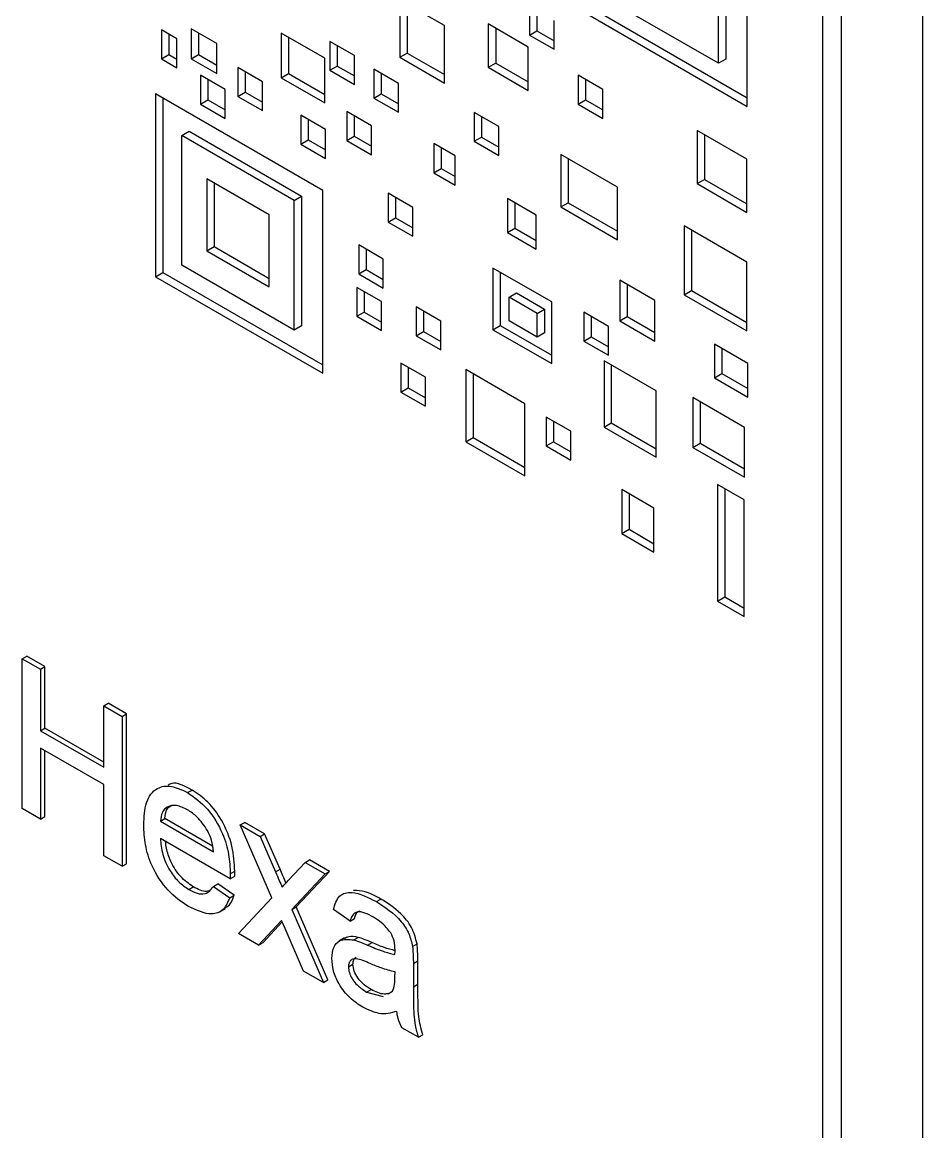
# Model space of a CAD drawing. Extents: x 75 to 2075, y 25 to 1460.
# Drawn here: x 1965 to 1984.79, y 1032.19 to 1056.58 of the extents above; entities that cross this region are included whole.
import ezdxf

# ---------------------------------------------------------------- set-up
doc = ezdxf.new("R2010")
doc.units = 0
doc.header["$LTSCALE"] = 5
doc.linetypes.add('SLD-KATı', pattern=[0])
doc.layers.get('0').update_dxf_attribs({"linetype": 'CONTINUOUS'})

msp = doc.modelspace()

# ---------------------------------------------------------------- linework, layer by layer
at = {"color": 7, "linetype": 'SLD-KATı'}
for p, q in [((1984.792, 520.712), (1984.792, 1064.295)), ((1982.996, 1059.584), (1982.996, 990.528)), ((1982.592, 990.294), (1982.592, 1059.35)), ((1980.934, 1054.733), (1980.934, 1058.75)), ((1980.302, 1055.68), (1980.302, 1058.532)), ((1980.463, 1058.626), (1980.463, 1055.773)), ((1974.277, 1056.509), (1973.296, 1057.075)), ((1973.296, 1057.075), (1973.296, 1055.812)), ((1980.302, 1055.68), (1977.832, 1057.106)), ((1973.458, 1056.982), (1973.458, 1055.905)), ((1976.144, 1056.935), (1976.144, 1056.299)), ((1976.306, 1056.841), (1976.306, 1056.393)), ((1977.257, 1056.855), (1980.934, 1054.733)), ((1977.419, 1056.948), (1980.934, 1054.919)), ((1976.119, 1056.037), (1975.241, 1056.544)), ((1975.241, 1056.544), (1975.241, 1055.592)), ((1976.685, 1055.987), (1976.685, 1056.622)), ((1968.397, 1056.218), (1968.056, 1056.415)), ((1968.056, 1056.415), (1968.056, 1055.779)), ((1968.217, 1056.322), (1968.217, 1055.873)), ((1969.274, 1056.114), (1968.712, 1056.438)), ((1968.712, 1056.438), (1968.712, 1055.778)), ((1968.873, 1056.345), (1968.873, 1055.871)), ((1971.648, 1055.791), (1970.69, 1056.344)), ((1970.69, 1056.344), (1970.69, 1055.361)), ((1974.277, 1055.246), (1974.277, 1056.509)), ((1975.403, 1056.451), (1975.403, 1055.685)), ((1976.144, 1056.299), (1976.306, 1056.393)), ((1976.144, 1056.299), (1976.685, 1055.987)), ((1976.306, 1056.393), (1976.685, 1056.173)), ((1968.397, 1055.582), (1968.397, 1056.218)), ((1969.274, 1055.453), (1969.274, 1056.114)), ((1970.852, 1056.251), (1970.852, 1055.454)), ((1972.3, 1055.85), (1971.759, 1056.162)), ((1971.759, 1056.162), (1971.759, 1055.527)), ((1971.921, 1056.069), (1971.921, 1055.62)), ((1968.056, 1055.779), (1968.217, 1055.873)), ((1968.217, 1055.873), (1968.397, 1055.769)), ((1968.712, 1055.778), (1968.873, 1055.871)), ((1968.873, 1055.871), (1969.274, 1055.64)), ((1972.3, 1055.214), (1972.3, 1055.85)), ((1973.296, 1055.812), (1973.458, 1055.905)), ((1973.296, 1055.812), (1974.277, 1055.246)), ((1973.458, 1055.905), (1974.277, 1055.432)), ((1976.119, 1055.085), (1976.119, 1056.037)), ((1968.056, 1055.779), (1968.397, 1055.582)), ((1968.712, 1055.778), (1969.274, 1055.453)), ((1970.279, 1055.275), (1969.738, 1055.587)), ((1969.738, 1055.587), (1969.738, 1054.952)), ((1971.648, 1054.808), (1971.648, 1055.791)), ((1971.759, 1055.527), (1971.921, 1055.62)), ((1971.921, 1055.62), (1972.3, 1055.401)), ((1975.241, 1055.592), (1975.403, 1055.685)), ((1975.241, 1055.592), (1976.119, 1055.085)), ((1975.403, 1055.685), (1976.119, 1055.271)), ((1980.463, 1055.773), (1980.302, 1055.68)), ((1969.455, 1055.104), (1968.914, 1055.417)), ((1968.914, 1055.417), (1968.914, 1054.781)), ((1969.075, 1055.323), (1969.075, 1054.875)), ((1969.899, 1055.494), (1969.899, 1055.045)), ((1970.69, 1055.361), (1970.852, 1055.454)), ((1970.69, 1055.361), (1971.648, 1054.808)), ((1970.852, 1055.454), (1971.648, 1054.994)), ((1971.759, 1055.527), (1972.3, 1055.214)), ((1973.264, 1055.239), (1972.723, 1055.552)), ((1972.723, 1055.552), (1972.723, 1054.916)), ((1972.885, 1055.459), (1972.885, 1055.01)), ((1977.758, 1055.105), (1977.217, 1055.418)), ((1977.217, 1055.418), (1977.217, 1054.782)), ((1977.379, 1055.324), (1977.379, 1054.875)), ((1969.455, 1054.469), (1969.455, 1055.104)), ((1970.279, 1054.64), (1970.279, 1055.275)), ((1973.264, 1054.604), (1973.264, 1055.239)), ((1977.758, 1054.47), (1977.758, 1055.105)), ((1971.605, 1052.884), (1967.928, 1055.006)), ((1967.928, 1055.006), (1967.928, 1050.989)), ((1968.09, 1054.913), (1968.09, 1051.082)), ((1968.914, 1054.781), (1969.075, 1054.875)), ((1969.075, 1054.875), (1969.455, 1054.655)), ((1969.738, 1054.952), (1969.899, 1055.045)), ((1969.738, 1054.952), (1970.279, 1054.64)), ((1969.899, 1055.045), (1970.279, 1054.826)), ((1972.723, 1054.916), (1972.885, 1055.01)), ((1972.723, 1054.916), (1973.264, 1054.604)), ((1972.885, 1055.01), (1973.264, 1054.791)), ((1977.217, 1054.782), (1977.379, 1054.875)), ((1977.379, 1054.875), (1977.758, 1054.656)), ((1968.914, 1054.781), (1969.455, 1054.469)), ((1972.674, 1054.306), (1972.133, 1054.618)), ((1972.133, 1054.618), (1972.133, 1053.982)), ((1975.473, 1054.288), (1974.932, 1054.6)), ((1974.932, 1054.6), (1974.932, 1053.965)), ((1977.217, 1054.782), (1977.758, 1054.47)), ((1971.663, 1054.225), (1971.122, 1054.537)), ((1971.122, 1054.537), (1971.122, 1053.902)), ((1971.283, 1054.444), (1971.283, 1053.995)), ((1972.294, 1054.525), (1972.294, 1054.076)), ((1975.093, 1054.507), (1975.093, 1054.058)), ((1968.503, 1054.092), (1968.664, 1054.186)), ((1968.664, 1054.186), (1971.135, 1052.76)), ((1971.663, 1053.589), (1971.663, 1054.225)), ((1972.674, 1053.67), (1972.674, 1054.306)), ((1975.473, 1053.652), (1975.473, 1054.288)), ((1980.927, 1053.573), (1979.83, 1054.206)), ((1979.83, 1054.206), (1979.83, 1053.036)), ((1979.992, 1054.113), (1979.992, 1053.129)), ((1968.503, 1051.24), (1968.503, 1054.092)), ((1970.973, 1052.666), (1968.503, 1054.092)), ((1971.122, 1053.902), (1971.283, 1053.995)), ((1971.122, 1053.902), (1971.663, 1053.589)), ((1971.283, 1053.995), (1971.663, 1053.776)), ((1972.133, 1053.982), (1972.294, 1054.076)), ((1972.133, 1053.982), (1972.674, 1053.67)), ((1972.294, 1054.076), (1972.674, 1053.857)), ((1974.509, 1053.648), (1974.044, 1053.916)), ((1974.044, 1053.916), (1974.044, 1053.271)), ((1974.932, 1053.965), (1975.093, 1054.058)), ((1974.932, 1053.965), (1975.473, 1053.652)), ((1975.093, 1054.058), (1975.473, 1053.839)), ((1974.206, 1053.823), (1974.206, 1053.364)), ((1974.509, 1053.002), (1974.509, 1053.648)), ((1978.084, 1052.954), (1976.835, 1053.675)), ((1976.835, 1053.675), (1976.835, 1052.523)), ((1976.997, 1053.582), (1976.997, 1052.616)), ((1980.927, 1052.402), (1980.927, 1053.573)), ((1970.425, 1052.35), (1969.051, 1053.143)), ((1969.051, 1053.143), (1969.051, 1051.556)), ((1974.044, 1053.271), (1974.206, 1053.364)), ((1974.044, 1053.271), (1974.509, 1053.002)), ((1974.206, 1053.364), (1974.509, 1053.189)), ((1979.83, 1053.036), (1979.992, 1053.129)), ((1979.992, 1053.129), (1980.927, 1052.589)), ((1969.213, 1053.05), (1969.213, 1051.65)), ((1971.605, 1048.867), (1971.605, 1052.884)), ((1978.084, 1051.802), (1978.084, 1052.954)), ((1979.83, 1053.036), (1980.927, 1052.402)), ((1970.973, 1052.666), (1971.135, 1052.76)), ((1970.973, 1049.814), (1970.973, 1052.666)), ((1971.135, 1052.76), (1971.135, 1049.907)), ((1973.582, 1052.514), (1973.041, 1052.826)), ((1973.041, 1052.826), (1973.041, 1052.191)), ((1973.202, 1052.733), (1973.202, 1052.284)), ((1976.295, 1052.34), (1975.664, 1052.705)), ((1975.664, 1052.705), (1975.664, 1051.962)), ((1973.582, 1051.878), (1973.582, 1052.514)), ((1975.825, 1052.611), (1975.825, 1052.056)), ((1976.835, 1052.523), (1976.997, 1052.616)), ((1976.835, 1052.523), (1978.084, 1051.802)), ((1976.997, 1052.616), (1978.084, 1051.989)), ((1970.425, 1050.763), (1970.425, 1052.35)), ((1973.041, 1052.191), (1973.202, 1052.284)), ((1973.041, 1052.191), (1973.582, 1051.878)), ((1973.202, 1052.284), (1973.582, 1052.065)), ((1976.295, 1051.598), (1976.295, 1052.34)), ((1975.664, 1051.962), (1975.825, 1052.056)), ((1975.664, 1051.962), (1976.295, 1051.598)), ((1975.825, 1052.056), (1976.295, 1051.784)), ((1980.92, 1051.311), (1979.546, 1052.104)), ((1979.546, 1052.104), (1979.546, 1050.589)), ((1979.707, 1052.011), (1979.707, 1050.683)), ((1972.933, 1051.375), (1972.392, 1051.687)), ((1972.392, 1051.687), (1972.392, 1051.051)), ((1969.051, 1051.556), (1969.213, 1051.65)), ((1969.051, 1051.556), (1970.425, 1050.763)), ((1969.213, 1051.65), (1970.425, 1050.95)), ((1972.554, 1051.594), (1972.554, 1051.145)), ((1970.973, 1049.814), (1968.503, 1051.24)), ((1972.933, 1050.739), (1972.933, 1051.375)), ((1976.635, 1050.434), (1975.343, 1051.179)), ((1975.343, 1051.179), (1975.343, 1049.825)), ((1980.92, 1049.796), (1980.92, 1051.311)), ((1967.928, 1050.989), (1968.09, 1051.082)), ((1967.928, 1050.989), (1971.605, 1048.867)), ((1968.09, 1051.082), (1971.605, 1049.053)), ((1972.392, 1051.051), (1972.554, 1051.145)), ((1972.392, 1051.051), (1972.933, 1050.739)), ((1972.554, 1051.145), (1972.933, 1050.926)), ((1975.505, 1051.086), (1975.505, 1049.918)), ((1972.891, 1050.442), (1972.35, 1050.754)), ((1972.35, 1050.754), (1972.35, 1050.119)), ((1978.901, 1050.467), (1978.129, 1050.913)), ((1978.129, 1050.913), (1978.129, 1050.022)), ((1978.29, 1050.82), (1978.29, 1050.115)), ((1972.511, 1050.661), (1972.511, 1050.212)), ((1972.891, 1049.806), (1972.891, 1050.442)), ((1975.697, 1050.54), (1975.858, 1050.634)), ((1976.316, 1050.183), (1975.697, 1050.54)), ((1975.697, 1050.019), (1975.697, 1050.54)), ((1975.858, 1050.634), (1976.478, 1050.276)), ((1978.901, 1049.576), (1978.901, 1050.467)), ((1979.546, 1050.589), (1979.707, 1050.683)), ((1979.546, 1050.589), (1980.92, 1049.796)), ((1979.707, 1050.683), (1980.92, 1049.983)), ((1972.35, 1050.119), (1972.511, 1050.212)), ((1972.511, 1050.212), (1972.891, 1049.993)), ((1974.197, 1050.014), (1973.656, 1050.327)), ((1973.656, 1050.327), (1973.656, 1049.691)), ((1973.818, 1050.233), (1973.818, 1049.784)), ((1976.316, 1050.183), (1976.478, 1050.276)), ((1976.478, 1050.276), (1976.478, 1049.755)), ((1976.635, 1049.079), (1976.635, 1050.434)), ((1977.883, 1049.898), (1977.342, 1050.21)), ((1977.342, 1050.21), (1977.342, 1049.575)), ((1972.35, 1050.119), (1972.891, 1049.806)), ((1974.197, 1049.379), (1974.197, 1050.014)), ((1976.316, 1049.662), (1975.697, 1050.019)), ((1976.316, 1049.662), (1976.316, 1050.183)), ((1977.503, 1050.117), (1977.503, 1049.668)), ((1978.129, 1050.022), (1978.29, 1050.115)), ((1978.129, 1050.022), (1978.901, 1049.576)), ((1978.29, 1050.115), (1978.901, 1049.763)), ((1971.135, 1049.907), (1970.973, 1049.814)), ((1973.656, 1049.691), (1973.818, 1049.784)), ((1973.818, 1049.784), (1974.197, 1049.565)), ((1975.343, 1049.825), (1975.505, 1049.918)), ((1975.343, 1049.825), (1976.635, 1049.079)), ((1975.505, 1049.918), (1976.635, 1049.266)), ((1976.478, 1049.755), (1976.316, 1049.662)), ((1977.883, 1049.262), (1977.883, 1049.898)), ((1973.656, 1049.691), (1974.197, 1049.379)), ((1977.342, 1049.575), (1977.503, 1049.668)), ((1977.342, 1049.575), (1977.883, 1049.262)), ((1977.503, 1049.668), (1977.883, 1049.449)), ((1980.949, 1049.08), (1980.216, 1049.503)), ((1980.216, 1049.503), (1980.216, 1048.766)), ((1980.377, 1049.41), (1980.377, 1048.859)), ((1973.858, 1048.779), (1973.317, 1049.091)), ((1973.317, 1049.091), (1973.317, 1048.455)), ((1973.478, 1048.998), (1973.478, 1048.549)), ((1978.927, 1048.479), (1977.784, 1049.139)), ((1977.784, 1049.139), (1977.784, 1047.682)), ((1977.945, 1049.046), (1977.945, 1047.775)), ((1980.949, 1048.343), (1980.949, 1049.08)), ((1973.858, 1048.143), (1973.858, 1048.779)), ((1976.047, 1048.194), (1974.744, 1048.946)), ((1974.744, 1048.946), (1974.744, 1047.363)), ((1974.905, 1048.852), (1974.905, 1047.456)), ((1980.216, 1048.766), (1980.377, 1048.859)), ((1980.216, 1048.766), (1980.949, 1048.343)), ((1980.377, 1048.859), (1980.949, 1048.529)), ((1973.317, 1048.455), (1973.478, 1048.549)), ((1973.478, 1048.549), (1973.858, 1048.33)), ((1973.317, 1048.455), (1973.858, 1048.143)), ((1978.927, 1047.022), (1978.927, 1048.479)), ((1980.87, 1047.675), (1979.734, 1048.331)), ((1979.734, 1048.331), (1979.734, 1047.237)), ((1976.047, 1046.611), (1976.047, 1048.194)), ((1979.896, 1048.237), (1979.896, 1047.33)), ((1977.056, 1047.592), (1976.515, 1047.904)), ((1976.515, 1047.904), (1976.515, 1047.269)), ((1976.676, 1047.811), (1976.676, 1047.362)), ((1977.784, 1047.682), (1977.945, 1047.775)), ((1977.945, 1047.775), (1978.927, 1047.208)), ((1977.056, 1046.956), (1977.056, 1047.592)), ((1977.784, 1047.682), (1978.927, 1047.022)), ((1980.87, 1046.581), (1980.87, 1047.675)), ((1974.744, 1047.363), (1974.905, 1047.456)), ((1974.744, 1047.363), (1976.047, 1046.611)), ((1974.905, 1047.456), (1976.047, 1046.797)), ((1976.515, 1047.269), (1976.676, 1047.362)), ((1976.676, 1047.362), (1977.056, 1047.143)), ((1979.734, 1047.237), (1979.896, 1047.33)), ((1979.896, 1047.33), (1980.87, 1046.768)), ((1976.515, 1047.269), (1977.056, 1046.956)), ((1979.734, 1047.237), (1980.87, 1046.581)), ((1978.883, 1045.903), (1978.174, 1046.312)), ((1978.174, 1046.312), (1978.174, 1045.343)), ((1980.867, 1046.086), (1980.282, 1046.423)), ((1980.282, 1046.423), (1980.282, 1043.858)), ((1980.443, 1046.33), (1980.443, 1043.951)), ((1978.335, 1046.219), (1978.335, 1045.437)), ((1980.867, 1043.52), (1980.867, 1046.086)), ((1978.883, 1044.934), (1978.883, 1045.903)), ((1978.174, 1045.343), (1978.335, 1045.437)), ((1978.174, 1045.343), (1978.883, 1044.934)), ((1978.335, 1045.437), (1978.883, 1045.12)), ((1980.282, 1043.858), (1980.443, 1043.951)), ((1980.282, 1043.858), (1980.867, 1043.52)), ((1980.443, 1043.951), (1980.867, 1043.706)), ((1964.995, 1042.593), (1965.094, 1042.65)), ((1965.496, 1042.418), (1965.094, 1042.65)), ((1964.995, 1039.298), (1964.995, 1042.593)), ((1964.995, 1042.593), (1965.398, 1042.361)), ((1965.398, 1042.361), (1965.496, 1042.418)), ((1965.496, 1041.066), (1965.496, 1042.418)), ((1965.398, 1042.361), (1965.398, 1041.009)), ((1966.788, 1041.558), (1966.887, 1041.615)), ((1966.788, 1040.206), (1966.788, 1041.558)), ((1966.788, 1041.558), (1967.191, 1041.326)), ((1967.289, 1041.383), (1966.887, 1041.615)), ((1967.191, 1041.326), (1967.289, 1041.383)), ((1967.191, 1041.326), (1967.191, 1038.031)), ((1967.289, 1038.087), (1967.289, 1041.383)), ((1965.398, 1041.009), (1965.496, 1041.066)), ((1965.398, 1041.009), (1966.788, 1040.206)), ((1966.788, 1040.32), (1965.496, 1041.066)), ((1966.788, 1039.826), (1965.398, 1040.629)), ((1965.398, 1040.629), (1965.398, 1039.065)), ((1965.496, 1039.122), (1965.496, 1040.572)), ((1966.788, 1038.263), (1966.788, 1039.826)), ((1968.63, 1039.65), (1968.729, 1039.707)), ((1965.398, 1039.065), (1964.995, 1039.298)), ((1965.398, 1039.065), (1965.496, 1039.122)), ((1968.032, 1039.023), (1968.131, 1039.08)), ((1968.032, 1039.023), (1969.203, 1038.348)), ((1969.18, 1038.474), (1968.131, 1039.08)), ((1969.788, 1038.939), (1969.887, 1038.996)), ((1970.325, 1038.743), (1969.887, 1038.996)), ((1970.484, 1037.334), (1969.788, 1038.939)), ((1969.788, 1038.939), (1970.227, 1038.686)), ((1970.227, 1038.686), (1970.325, 1038.743)), ((1970.663, 1037.964), (1970.325, 1038.743)), ((1969.567, 1037.757), (1968.032, 1038.643)), ((1970.227, 1038.686), (1970.565, 1037.907)), ((1967.191, 1038.031), (1966.788, 1038.263)), ((1967.191, 1038.031), (1967.289, 1038.087)), ((1970.849, 1037.724), (1971.215, 1038.115)), ((1971.215, 1038.115), (1971.314, 1038.172)), ((1971.215, 1038.115), (1971.653, 1037.863)), ((1971.752, 1037.919), (1971.314, 1038.172)), ((1969.567, 1037.757), (1969.666, 1037.814)), ((1969.569, 1037.864), (1969.667, 1037.921)), ((1970.565, 1037.907), (1970.663, 1037.964)), ((1971.653, 1037.863), (1970.922, 1037.081)), ((1971.02, 1037.138), (1971.752, 1037.919)), ((1971.653, 1037.863), (1971.752, 1037.919)), ((1968.655, 1037.523), (1968.754, 1037.58)), ((1969.199, 1037.589), (1969.297, 1037.646)), ((1969.199, 1037.589), (1969.557, 1037.34)), ((1969.656, 1037.397), (1969.297, 1037.646)), ((1969.557, 1037.34), (1969.656, 1037.397)), ((1969.752, 1036.552), (1970.484, 1037.334)), ((1972.782, 1037.253), (1972.881, 1037.31)), ((1969.334, 1037.028), (1969.457, 1037.099)), ((1970.922, 1037.081), (1971.02, 1037.138)), ((1970.922, 1037.081), (1971.618, 1035.475)), ((1971.716, 1035.532), (1971.02, 1037.138)), ((1972.203, 1036.827), (1971.837, 1037.08)), ((1970.697, 1036.84), (1970.19, 1036.299)), ((1970.289, 1036.356), (1970.711, 1036.807)), ((1970.773, 1036.665), (1970.697, 1036.84)), ((1972.203, 1036.827), (1972.302, 1036.884)), ((1970.19, 1036.299), (1969.752, 1036.552)), ((1971.179, 1035.728), (1970.773, 1036.665)), ((1970.19, 1036.299), (1970.289, 1036.356)), ((1972.082, 1036.457), (1971.959, 1036.385)), ((1972.286, 1036.411), (1972.384, 1036.468)), ((1972.586, 1036.298), (1972.685, 1036.355)), ((1973.576, 1036.267), (1973.674, 1036.324)), ((1972.167, 1035.82), (1972.265, 1035.877)), ((1973.594, 1035.896), (1973.692, 1035.952)), ((1973.594, 1035.896), (1973.594, 1035.38)), ((1973.692, 1035.437), (1973.692, 1035.952)), ((1971.618, 1035.475), (1971.179, 1035.728)), ((1973.189, 1035.586), (1973.191, 1035.707)), ((1971.618, 1035.475), (1971.716, 1035.532)), ((1972.567, 1035.265), (1972.665, 1035.322)), ((1973.594, 1035.38), (1973.692, 1035.437)), ((1972.567, 1035.265), (1972.927, 1035.166)), ((1973.041, 1035.23), (1973.135, 1035.283)), ((1973.703, 1034.271), (1973.337, 1034.482)), ((1973.703, 1034.271), (1973.802, 1034.328))]:
    msp.add_line(p, q, dxfattribs=at)
for points, knots in [([(1967.666, 1038.94), (1967.675, 1039.113), (1967.693, 1039.459), (1967.924, 1039.765), (1968.266, 1039.825), (1968.509, 1039.708), (1968.63, 1039.65)], [0, 0, 0, 0, 0.280748, 0.559775, 0.779666, 1, 1, 1, 1]), ([(1968.729, 1039.707), (1968.565, 1039.795), (1968.365, 1039.904), (1968.23, 1039.829), (1968.205, 1039.815)], [0, 0, 0, 0, 0.816069, 1, 1, 1, 1]), ([(1968.63, 1039.65), (1968.782, 1039.542), (1969.084, 1039.327), (1969.406, 1038.788), (1969.551, 1038.285), (1969.563, 1038.005), (1969.569, 1037.864)], [0, 0, 0, 0, 0.279366, 0.558398, 0.778885, 1, 1, 1, 1]), ([(1969.667, 1037.921), (1969.658, 1038.101), (1969.641, 1038.46), (1969.417, 1039.019), (1969.085, 1039.466), (1968.847, 1039.627), (1968.729, 1039.707)], [0, 0, 0, 0, 0.28074, 0.559739, 0.779679, 1, 1, 1, 1]), ([(1968.628, 1039.271), (1968.547, 1039.31), (1968.384, 1039.388), (1968.187, 1039.356), (1968.062, 1039.227), (1968.042, 1039.091), (1968.032, 1039.023)], [0, 0, 0, 0, 0.28019, 0.559728, 0.779642, 1, 1, 1, 1]), ([(1968.131, 1039.08), (1968.142, 1039.17), (1968.161, 1039.309), (1968.255, 1039.354), (1968.289, 1039.369)], [0, 0, 0, 0, 0.645738, 1, 1, 1, 1]), ([(1969.069, 1038.815), (1968.996, 1038.923), (1968.866, 1039.117), (1968.701, 1039.224), (1968.628, 1039.271)], [0, 0, 0, 0, 0.558512, 1, 1, 1, 1]), ([(1968.65, 1037.146), (1968.495, 1037.251), (1968.188, 1037.461), (1967.843, 1037.996), (1967.685, 1038.512), (1967.673, 1038.797), (1967.666, 1038.94)], [0, 0, 0, 0, 0.279952, 0.558661, 0.778994, 1, 1, 1, 1]), ([(1969.203, 1038.348), (1969.193, 1038.433), (1969.177, 1038.587), (1969.102, 1038.745), (1969.069, 1038.815)], [0, 0, 0, 0, 0.560674, 1, 1, 1, 1]), ([(1968.032, 1038.643), (1968.044, 1038.528), (1968.066, 1038.297), (1968.219, 1037.947), (1968.432, 1037.674), (1968.581, 1037.573), (1968.655, 1037.523)], [0, 0, 0, 0, 0.280633, 0.559687, 0.779661, 1, 1, 1, 1]), ([(1968.754, 1037.58), (1968.659, 1037.647), (1968.469, 1037.781), (1968.261, 1038.111), (1968.166, 1038.387), (1968.152, 1038.527), (1968.147, 1038.577)], [0, 0, 0, 0, 0.310264, 0.620021, 0.864663, 1, 1, 1, 1]), ([(1969.569, 1037.864), (1969.569, 1037.844), (1969.568, 1037.808), (1969.567, 1037.773), (1969.567, 1037.757)], [0, 0, 0, 0, 0.559999, 1, 1, 1, 1]), ([(1969.666, 1037.814), (1969.666, 1037.834), (1969.667, 1037.87), (1969.667, 1037.905), (1969.667, 1037.921)], [0, 0, 0, 0, 0.56, 1, 1, 1, 1]), ([(1970.565, 1037.907), (1970.592, 1037.845), (1970.64, 1037.734), (1970.688, 1037.623), (1970.709, 1037.575)], [0, 0, 0, 0, 0.559998, 1, 1, 1, 1]), ([(1970.793, 1037.664), (1970.771, 1037.715), (1970.728, 1037.815), (1970.684, 1037.915), (1970.663, 1037.964)], [0, 0, 0, 0, 0.511598, 1, 1, 1, 1]), ([(1968.655, 1037.523), (1968.718, 1037.491), (1968.844, 1037.427), (1969.06, 1037.406), (1969.146, 1037.52), (1969.199, 1037.589)], [0, 0, 0, 0, 0.281282, 0.561906, 1, 1, 1, 1]), ([(1969.088, 1037.492), (1969.073, 1037.487), (1968.981, 1037.456), (1968.858, 1037.523), (1968.754, 1037.58)], [0, 0, 0, 0, 0.15741, 1, 1, 1, 1]), ([(1970.709, 1037.575), (1970.735, 1037.603), (1970.782, 1037.652), (1970.828, 1037.702), (1970.849, 1037.724)], [0, 0, 0, 0, 0.56, 1, 1, 1, 1]), ([(1969.557, 1037.34), (1969.516, 1037.244), (1969.434, 1037.052), (1969.115, 1036.929), (1968.826, 1037.064), (1968.65, 1037.146)], [0, 0, 0, 0, 0.280613, 0.560833, 1, 1, 1, 1]), ([(1969.437, 1037.104), (1969.477, 1037.127), (1969.581, 1037.184), (1969.627, 1037.316), (1969.656, 1037.397)], [0, 0, 0, 0, 0.3911714, 1, 1, 1, 1]), ([(1971.837, 1037.08), (1971.871, 1037.192), (1971.938, 1037.415), (1972.299, 1037.498), (1972.599, 1037.346), (1972.782, 1037.253)], [0, 0, 0, 0, 0.28043, 0.559303, 1, 1, 1, 1]), ([(1972.881, 1037.31), (1972.763, 1037.375), (1972.551, 1037.491), (1972.361, 1037.496), (1972.277, 1037.497)], [0, 0, 0, 0, 0.555829, 1, 1, 1, 1]), ([(1973.674, 1036.324), (1973.643, 1036.446), (1973.582, 1036.692), (1973.267, 1037.065), (1973.027, 1037.217), (1972.881, 1037.31)], [0, 0, 0, 0, 0.27907, 0.558776, 1, 1, 1, 1]), ([(1972.717, 1036.911), (1972.654, 1036.944), (1972.53, 1037.012), (1972.357, 1037.048), (1972.251, 1036.96), (1972.219, 1036.871), (1972.203, 1036.827)], [0, 0, 0, 0, 0.280855, 0.559751, 0.7795, 1, 1, 1, 1]), ([(1972.302, 1036.884), (1972.319, 1036.947), (1972.342, 1037.03), (1972.41, 1037.047), (1972.426, 1037.051)], [0, 0, 0, 0, 0.758361, 1, 1, 1, 1]), ([(1972.782, 1037.253), (1972.973, 1037.131), (1973.239, 1036.961), (1973.512, 1036.551), (1973.554, 1036.362), (1973.576, 1036.267)], [0, 0, 0, 0, 0.559253, 0.779195, 1, 1, 1, 1]), ([(1973.097, 1036.564), (1973.031, 1036.646), (1972.912, 1036.793), (1972.777, 1036.875), (1972.717, 1036.911)], [0, 0, 0, 0, 0.557871, 1, 1, 1, 1]), ([(1973.191, 1036.186), (1973.19, 1036.254), (1973.188, 1036.376), (1973.124, 1036.507), (1973.097, 1036.564)], [0, 0, 0, 0, 0.561903, 1, 1, 1, 1]), ([(1971.801, 1036.008), (1971.809, 1036.092), (1971.825, 1036.26), (1971.985, 1036.444), (1972.172, 1036.424), (1972.286, 1036.411)], [0, 0, 0, 0, 0.280458, 0.560983, 1, 1, 1, 1]), ([(1972.384, 1036.468), (1972.309, 1036.483), (1972.192, 1036.507), (1972.108, 1036.454), (1972.078, 1036.435)], [0, 0, 0, 0, 0.640302, 1, 1, 1, 1]), ([(1972.286, 1036.411), (1972.341, 1036.393), (1972.441, 1036.361), (1972.542, 1036.317), (1972.586, 1036.298)], [0, 0, 0, 0, 0.559918, 1, 1, 1, 1]), ([(1972.685, 1036.355), (1972.628, 1036.379), (1972.527, 1036.423), (1972.428, 1036.454), (1972.384, 1036.468)], [0, 0, 0, 0, 0.560061, 1, 1, 1, 1]), ([(1972.586, 1036.298), (1972.7, 1036.249), (1972.904, 1036.161), (1973.102, 1036.111), (1973.189, 1036.089)], [0, 0, 0, 0, 0.560185, 1, 1, 1, 1]), ([(1973.191, 1036.174), (1973.112, 1036.196), (1972.945, 1036.241), (1972.774, 1036.316), (1972.685, 1036.355)], [0, 0, 0, 0, 0.47465, 1, 1, 1, 1]), ([(1973.692, 1035.952), (1973.692, 1036.02), (1973.692, 1036.141), (1973.68, 1036.268), (1973.674, 1036.324)], [0, 0, 0, 0, 0.560151, 1, 1, 1, 1]), ([(1973.189, 1036.089), (1973.19, 1036.107), (1973.19, 1036.139), (1973.191, 1036.172), (1973.191, 1036.186)], [0, 0, 0, 0, 0.560023, 1, 1, 1, 1]), ([(1973.576, 1036.267), (1973.582, 1036.196), (1973.593, 1036.069), (1973.593, 1035.949), (1973.594, 1035.896)], [0, 0, 0, 0, 0.559817, 1, 1, 1, 1]), ([(1972.483, 1034.933), (1972.388, 1034.994), (1972.197, 1035.117), (1971.961, 1035.414), (1971.82, 1035.737), (1971.807, 1035.917), (1971.801, 1036.008)], [0, 0, 0, 0, 0.280815, 0.55969, 0.779696, 1, 1, 1, 1]), ([(1972.641, 1035.894), (1972.536, 1035.941), (1972.406, 1036.001), (1972.268, 1035.996), (1972.212, 1035.964), (1972.174, 1035.906), (1972.169, 1035.849), (1972.167, 1035.82)], [0, 0, 0, 0, 0.50028, 0.625326, 0.750269, 0.875147, 1, 1, 1, 1]), ([(1972.167, 1035.82), (1972.17, 1035.778), (1972.178, 1035.695), (1972.243, 1035.561), (1972.369, 1035.393), (1972.485, 1035.318), (1972.567, 1035.265)], [0, 0, 0, 0, 0.186565, 0.373467, 0.560613, 1, 1, 1, 1]), ([(1972.265, 1035.877), (1972.268, 1035.905), (1972.273, 1035.961), (1972.302, 1036.013), (1972.331, 1036.027), (1972.34, 1036.031)], [0, 0, 0, 0, 0.403009, 0.806097, 1, 1, 1, 1]), ([(1972.665, 1035.322), (1972.614, 1035.354), (1972.512, 1035.418), (1972.377, 1035.558), (1972.282, 1035.727), (1972.271, 1035.827), (1972.265, 1035.877)], [0, 0, 0, 0, 0.281105, 0.561014, 0.780766, 1, 1, 1, 1]), ([(1973.191, 1035.707), (1973.09, 1035.733), (1972.909, 1035.779), (1972.723, 1035.859), (1972.641, 1035.894)], [0, 0, 0, 0, 0.55976, 1, 1, 1, 1]), ([(1973.135, 1035.283), (1973.154, 1035.332), (1973.188, 1035.421), (1973.189, 1035.535), (1973.189, 1035.586)], [0, 0, 0, 0, 0.558995, 1, 1, 1, 1]), ([(1973.05, 1035.235), (1973.018, 1035.228), (1972.905, 1035.203), (1972.766, 1035.272), (1972.665, 1035.322)], [0, 0, 0, 0, 0.278374, 1, 1, 1, 1]), ([(1973.594, 1035.38), (1973.594, 1035.259), (1973.595, 1035.06), (1973.602, 1034.78), (1973.626, 1034.532), (1973.677, 1034.358), (1973.703, 1034.271)], [0, 0, 0, 0, 0.3402059, 0.5603391, 0.7801747, 1, 1, 1, 1]), ([(1973.802, 1034.328), (1973.765, 1034.462), (1973.704, 1034.684), (1973.699, 1034.966), (1973.692, 1035.203), (1973.692, 1035.359), (1973.692, 1035.437)], [0, 0, 0, 0, 0.339168, 0.559395, 0.779693, 1, 1, 1, 1]), ([(1973.228, 1034.841), (1973.103, 1034.806), (1972.88, 1034.743), (1972.604, 1034.875), (1972.483, 1034.933)], [0, 0, 0, 0, 0.559971, 1, 1, 1, 1]), ([(1973.337, 1034.482), (1973.308, 1034.55), (1973.256, 1034.671), (1973.236, 1034.789), (1973.228, 1034.841)], [0, 0, 0, 0, 0.559697, 1, 1, 1, 1])]:
    msp.add_open_spline(points, degree=3, knots=knots, dxfattribs=at)

doc.saveas('drawing.dxf')
